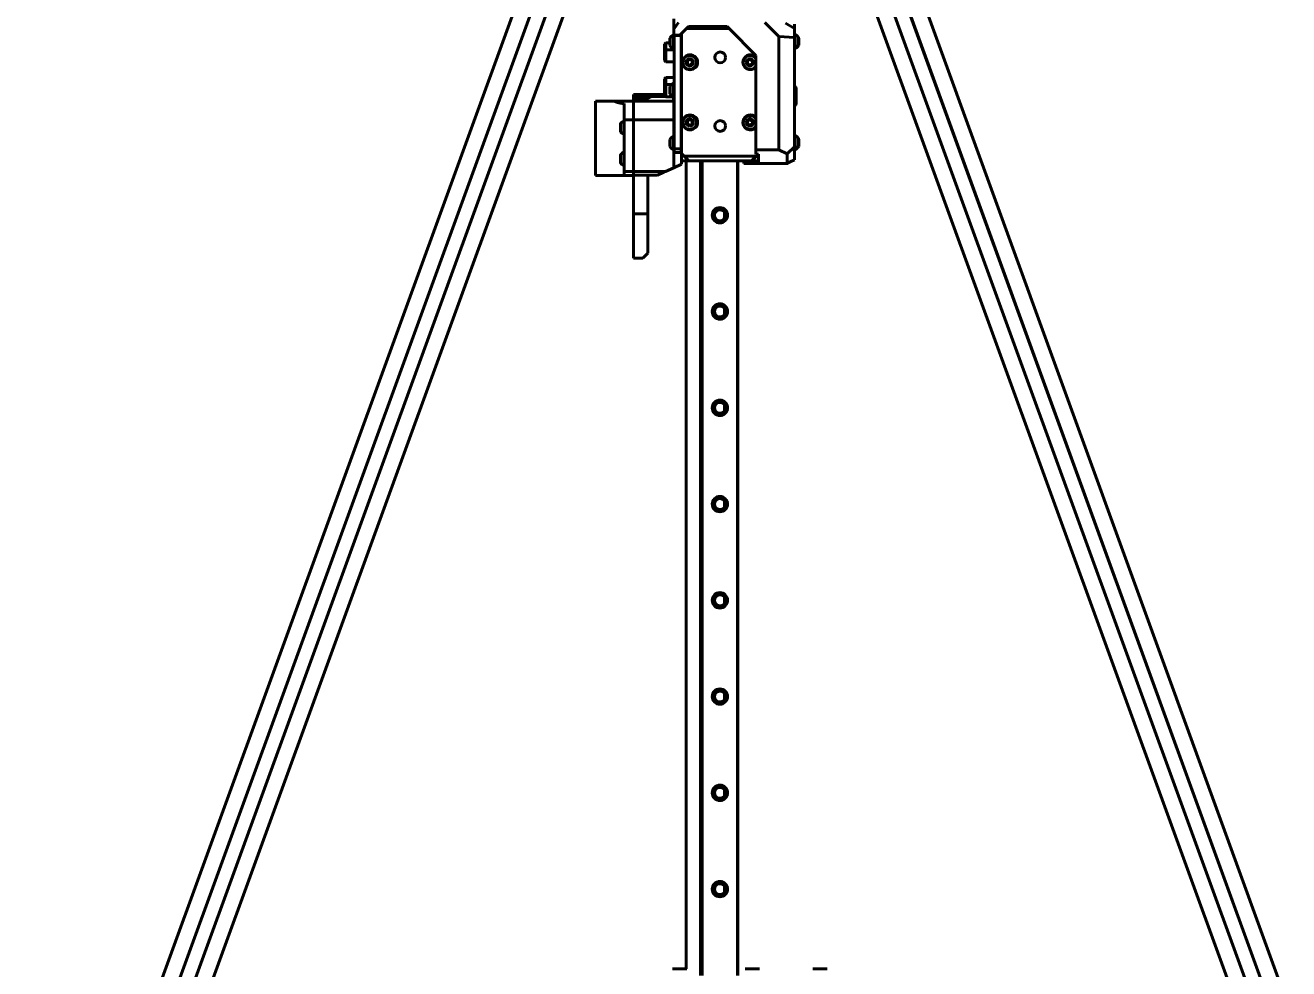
# Model space of a CAD drawing. Header units: millimetres. Extents: x 15 to 415, y 5 to 292.
# Drawn here: x 274.3 to 339.9, y 196.3 to 245.3 of the extents above; entities that cross this region are included whole.
import ezdxf

# ---------------------------------------------------------------- set-up
doc = ezdxf.new("R2010")
doc.units = ezdxf.units.MM
doc.layers.add('Annotations', color=7, linetype='Continuous')
doc.layers.add('Geometries', color=7, linetype='Continuous')
doc.styles.add('Shapr3', font='txt', dxfattribs={"height": 3.3495})
doc.dimstyles.new('ISO-25', dxfattribs={"dimtxt": 2.5, "dimasz": 2.5, "dimexe": 1.25, "dimexo": 0.625, "dimtad": 1, "dimtxsty": 'Standard', "dimcen": 2.5, "dimadec": 0, "dimazin": 0, "dimtfac": 1, "dimtmove": 0, "dimatfit": 3, "dimfxl": 1, "dimarcsym": 0})

# ---------------------------------------------------------------- blocks, each defined once
blk = doc.blocks.new('*D3')
at = {"layer": 'Annotations', "color": 0, "linetype": 'Continuous', "lineweight": 15}
for p, q in [((307.372, 273.412), (253.842, 273.412)), ((255.092, 182.588), (255.092, 270.912)), ((275.119, 180.088), (253.842, 180.088))]:
    blk.add_line(p, q, dxfattribs=at)
at = {"layer": 'Annotations', "color": 0}
for points in [[(255.509, 270.912), (254.676, 270.912), (255.092, 273.412)], [(254.676, 182.588), (255.509, 182.588), (255.092, 180.088)]]:
    blk.add_solid(points, dxfattribs=at)
at = {"layer": 'Defpoints', "color": 0}
for p in [(255.092, 273.412), (307.997, 273.412), (275.744, 180.088)]:
    blk.add_point(p, dxfattribs=at)
at = {"layer": 'Annotations', "color": 0, "lineweight": 15, "insert": (252.398, 223.569), "char_height": 3.3495, "attachment_point": 5, "rotation": 90, "style": 'Shapr3'}
blk.add_mtext('\\A1;746,59', dxfattribs=at)

msp = doc.modelspace()

# ---------------------------------------------------------------- linework, layer by layer
at = {"layer": 'Geometries', "linetype": 'Continuous', "lineweight": 40}
for p, q in [((281.9003, 192.5553), (306.4117, 259.8998)), ((313.4952, 259.6306), (337.8967, 192.5881)), ((338.833, 192.5553), (314.3216, 259.8998)), ((306.9677, 258.8879), (283.3919, 194.114)), ((281.0885, 192.5553), (304.505, 256.8917)), ((339.6448, 192.5553), (316.2336, 256.877)), ((280.8243, 194.3689), (303.2815, 256.0694)), ((281.0821, 192.5553), (304.3195, 256.3996)), ((281.9068, 192.5553), (305.0493, 256.1388)), ((338.8265, 192.5553), (315.684, 256.1388)), ((339.6513, 192.5553), (316.4138, 256.3996)), ((339.909, 194.3689), (317.4522, 256.0685)), ((307.9498, 245.1339), (307.9498, 245.6767)), ((308.1998, 245.4875), (307.9498, 245.1339)), ((307.9498, 245.1339), (307.9498, 244.8431)), ((308.3411, 244.8994), (308.2857, 244.8439)), ((308.3498, 244.908), (308.3411, 244.8994)), ((308.3411, 244.8994), (308.3411, 244.8074)), ((308.3548, 244.913), (308.3498, 244.908)), ((308.3498, 244.6618), (308.3498, 244.908)), ((308.6123, 245.1705), (308.3548, 244.913)), ((308.3548, 244.6618), (308.3548, 244.913)), ((308.7185, 245.2767), (308.6123, 245.1705)), ((310.831, 245.1705), (308.6123, 245.1705)), ((308.7185, 245.2767), (310.7248, 245.2767)), ((310.831, 245.1705), (310.7248, 245.2767)), ((312.2248, 243.7767), (310.831, 245.1705)), ((312.6863, 245.4875), (313.4206, 244.7532)), ((314.2248, 245.1767), (313.7508, 245.4504)), ((314.2248, 245.1767), (314.2248, 244.7118)), ((314.2298, 245.4017), (314.2298, 244.8806)), ((307.5427, 244.4274), (307.4677, 244.3524)), ((307.4677, 244.3524), (307.4677, 243.99)), ((307.7521, 244.4274), (307.5427, 244.4274)), ((307.5427, 244.4274), (307.5427, 244.0649)), ((307.7521, 244.6621), (307.7521, 244.6743)), ((307.7521, 244.4275), (307.7521, 244.6618)), ((307.7521, 244.2868), (307.7521, 244.4275)), ((307.9498, 244.8431), (307.9274, 244.8431)), ((307.9274, 244.8306), (307.9274, 244.8431)), ((307.9498, 244.8306), (307.9274, 244.8306)), ((307.9274, 244.1181), (307.9274, 244.8306)), ((307.9498, 244.8431), (307.9498, 244.8292)), ((307.9583, 244.8296), (307.9498, 244.8292)), ((307.9661, 244.8299), (307.9583, 244.8296)), ((307.9583, 244.6618), (307.9583, 244.8296)), ((307.9583, 244.6618), (307.9661, 244.6618)), ((307.9583, 244.2868), (307.9583, 244.6618)), ((307.9583, 244.2868), (307.9661, 244.2868)), ((307.9583, 244.1181), (307.9583, 244.2868)), ((308.2857, 244.8439), (307.9661, 244.8299)), ((307.9661, 244.8074), (307.9661, 244.8299)), ((308.3411, 244.8074), (307.9661, 244.8074)), ((307.9661, 244.6618), (307.9661, 244.8074)), ((307.9661, 244.2868), (307.9661, 244.6618)), ((307.9661, 244.0649), (307.9661, 244.2868)), ((308.3411, 244.6618), (308.3411, 244.8074)), ((308.3411, 244.6618), (308.3498, 244.6618)), ((308.3411, 244.2868), (308.3411, 244.6618)), ((308.3411, 244.2868), (308.3427, 244.2868)), ((308.3411, 244.0649), (308.3411, 244.2868)), ((308.3427, 244.2868), (308.3498, 244.2868)), ((308.3427, 244.2868), (308.3427, 244.0649)), ((308.3548, 244.6618), (308.3498, 244.6618)), ((308.3498, 243.1275), (308.3498, 244.2868)), ((308.3498, 244.2868), (308.3548, 244.2868)), ((308.3548, 244.2868), (308.3548, 244.6618)), ((308.3548, 242.1618), (308.3548, 244.2868)), ((313.4206, 238.8653), (313.4206, 244.7532)), ((313.4206, 244.7532), (314.2248, 244.699)), ((314.2248, 244.7118), (314.2248, 244.699)), ((314.2271, 244.7118), (314.2248, 244.7118)), ((314.2248, 244.699), (314.2248, 244.3368)), ((314.2248, 244.3368), (314.2248, 242.7462)), ((314.2271, 244.3368), (314.2248, 244.3368)), ((314.2298, 244.8806), (314.2271, 244.8806)), ((314.2271, 244.8806), (314.2271, 244.7118)), ((314.2271, 244.7118), (314.2271, 244.3368)), ((314.2271, 244.3368), (314.2271, 244.1681)), ((314.258, 244.8806), (314.2298, 244.8806)), ((314.258, 244.8806), (314.258, 244.1681)), ((314.4333, 244.7118), (314.4333, 244.6958)), ((314.4333, 244.6958), (314.4333, 244.3368)), ((314.4458, 244.6743), (314.4458, 244.2993)), ((307.5427, 244.0649), (307.4677, 243.99)), ((307.4677, 243.515), (307.4677, 243.99)), ((307.9498, 244.0649), (307.5427, 244.0649)), ((307.5427, 243.4399), (307.5427, 244.0649)), ((307.9274, 244.1181), (307.9498, 244.1181)), ((307.9498, 244.0649), (307.9498, 244.1181)), ((307.9498, 244.1181), (307.9583, 244.1181)), ((307.9661, 244.0649), (307.9498, 244.0649)), ((307.9661, 243.4399), (307.9661, 244.0649)), ((308.3411, 243.4399), (308.3411, 244.0649)), ((308.3427, 244.0649), (308.3411, 244.0649)), ((308.3427, 244.0649), (308.3427, 243.4399)), ((312.2248, 243.7767), (312.2248, 243.6717)), ((312.2248, 243.6717), (312.2248, 243.5814)), ((312.2248, 243.5814), (312.2248, 243.2423)), ((314.2298, 244.1681), (314.2271, 244.1681)), ((314.2298, 244.1681), (314.2298, 242.743)), ((314.2396, 244.1681), (314.2298, 244.1681)), ((314.2396, 244.1681), (314.2396, 244.1306)), ((314.2396, 244.1681), (314.258, 244.1681)), ((314.2396, 244.1306), (314.2705, 244.1306)), ((314.2705, 244.1745), (314.2705, 244.1306)), ((307.4677, 243.515), (307.5427, 243.4399)), ((307.5427, 243.4399), (307.9661, 243.4399)), ((307.9661, 242.6299), (307.9661, 243.4399)), ((308.3411, 242.6299), (308.3411, 243.4399)), ((308.3411, 243.4399), (308.3427, 243.4399)), ((308.3427, 243.4399), (308.3427, 243.1275)), ((308.3427, 243.1275), (308.3498, 243.1275)), ((308.3498, 242.9424), (308.3427, 242.9424)), ((308.3427, 242.6299), (308.3427, 242.9424)), ((308.3498, 242.9424), (308.3498, 243.1275)), ((308.3498, 242.2549), (308.3498, 242.9424)), ((308.5991, 243.4045), (308.5991, 243.4061)), ((308.6606, 243.5508), (308.6604, 243.5506)), ((308.7865, 243.5562), (308.6615, 243.484)), ((308.6615, 243.484), (308.6615, 243.4118)), ((308.6615, 243.4118), (308.6615, 243.3399)), ((308.6615, 243.3397), (308.6615, 243.3399)), ((308.6615, 243.3397), (308.7063, 243.3138)), ((308.6632, 243.2706), (308.6629, 243.2708)), ((308.7497, 243.2887), (308.7063, 243.3138)), ((308.7865, 243.2675), (308.7497, 243.2887)), ((308.7865, 243.2243), (308.783, 243.2244)), ((308.9115, 243.484), (308.7865, 243.5562)), ((308.7865, 243.2675), (308.8393, 243.298)), ((308.9115, 243.3397), (308.8393, 243.298)), ((308.9115, 243.4118), (308.9115, 243.484)), ((308.9115, 243.4118), (308.9115, 243.3399)), ((308.9115, 243.3397), (308.9115, 243.3399)), ((311.7241, 243.4045), (311.7241, 243.4061)), ((311.7856, 243.5508), (311.7854, 243.5506)), ((311.9115, 243.5562), (311.7865, 243.484)), ((311.7865, 243.484), (311.7865, 243.4118)), ((311.7865, 243.4118), (311.7865, 243.3397)), ((311.7865, 243.3397), (311.8313, 243.3138)), ((311.7882, 243.2706), (311.7879, 243.2708)), ((311.8747, 243.2887), (311.8313, 243.3138)), ((311.9115, 243.2675), (311.8747, 243.2887)), ((311.9115, 243.2243), (311.908, 243.2244)), ((312.0365, 243.484), (311.9115, 243.5562)), ((311.9115, 243.2675), (312.0365, 243.3397)), ((312.0365, 243.4118), (312.0365, 243.484)), ((312.0365, 243.3397), (312.0365, 243.4118)), ((312.2248, 243.2423), (312.2248, 243.1693)), ((312.2248, 243.1693), (312.2248, 240.5467)), ((307.5427, 242.6299), (307.4677, 242.5549)), ((307.4677, 242.5549), (307.4677, 242.18)), ((307.9661, 242.6299), (307.5427, 242.6299)), ((307.5427, 242.6299), (307.5427, 242.2549)), ((307.9583, 242.3306), (307.9274, 242.3306)), ((307.9274, 241.6181), (307.9274, 242.3306)), ((307.9583, 242.2549), (307.9583, 242.3306)), ((307.9661, 242.2549), (307.9661, 242.6299)), ((308.3411, 242.2549), (308.3411, 242.6299)), ((308.3427, 242.6299), (308.3411, 242.6299)), ((308.3427, 242.2549), (308.3427, 242.6299)), ((314.2248, 242.7462), (314.2248, 242.1903)), ((314.2298, 242.743), (314.2248, 242.7462)), ((314.2298, 242.743), (314.2298, 242.1868)), ((305.8536, 241.7525), (307.4677, 241.7525)), ((305.8536, 241.64), (305.8536, 241.7525)), ((305.8536, 241.64), (306.7848, 241.64)), ((305.8536, 241.4775), (305.8536, 241.64)), ((306.7848, 241.64), (306.4598, 241.4775)), ((306.7848, 241.64), (307.5327, 241.64)), ((307.5427, 242.2549), (307.4677, 242.18)), ((307.4677, 242.18), (307.4677, 242.1799)), ((307.4677, 241.7525), (307.4677, 242.1799)), ((307.4677, 241.7049), (307.4677, 241.7525)), ((307.4677, 241.7049), (307.5327, 241.64)), ((307.5327, 241.64), (307.5427, 241.6299)), ((307.8214, 242.2549), (307.5427, 242.2549)), ((307.5427, 241.6299), (307.5427, 242.2549)), ((307.5427, 241.6299), (307.905, 241.6299)), ((307.7521, 241.7868), (307.7521, 242.1618)), ((307.9274, 241.6181), (307.9448, 241.6181)), ((307.9448, 241.3915), (307.9448, 241.6181)), ((307.9448, 241.6181), (307.9478, 241.6181)), ((307.9478, 241.5056), (307.9478, 241.6181)), ((307.9478, 241.6181), (307.9583, 241.6181)), ((307.9661, 242.2549), (307.9583, 242.2549)), ((307.9583, 242.1618), (307.9583, 242.2549)), ((307.9583, 241.7868), (307.9583, 242.1618)), ((307.9661, 242.1618), (307.9583, 242.1618)), ((307.9583, 241.7868), (307.9661, 241.7868)), ((307.9583, 241.6299), (307.9583, 241.7868)), ((307.9583, 241.6299), (307.9661, 241.6299)), ((307.9583, 241.6181), (307.9583, 241.6299)), ((307.9583, 241.5056), (307.9583, 241.6181)), ((307.9661, 242.1618), (307.9661, 242.2549)), ((307.9661, 241.7868), (307.9661, 242.1618)), ((307.9661, 241.6299), (307.9661, 241.7868)), ((307.9661, 240.3649), (307.9661, 241.6299)), ((308.3411, 242.1618), (308.3411, 242.2549)), ((308.3427, 242.2549), (308.3411, 242.2549)), ((308.3411, 241.7868), (308.3411, 242.1618)), ((308.3498, 242.1618), (308.3411, 242.1618)), ((308.3411, 241.6299), (308.3411, 241.7868)), ((308.3411, 241.7868), (308.3498, 241.7868)), ((308.3411, 241.2785), (308.3411, 241.6299)), ((308.3411, 241.6299), (308.3498, 241.6299)), ((308.3498, 242.2549), (308.3427, 242.2549)), ((308.3498, 242.1618), (308.3498, 242.2549)), ((308.3548, 242.1618), (308.3498, 242.1618)), ((308.3498, 241.6299), (308.3498, 241.7868)), ((308.3498, 241.7868), (308.3548, 241.7868)), ((308.3498, 241.2964), (308.3498, 241.6299)), ((308.3548, 241.7868), (308.3548, 242.1618)), ((308.3548, 239.4118), (308.3548, 241.7868)), ((314.2248, 242.1903), (314.2248, 241.1396)), ((314.3173, 242.015), (314.3173, 241.315)), ((303.8851, 241.3915), (303.8872, 241.3915)), ((303.8851, 241.3895), (303.8851, 237.54)), ((303.9612, 241.3915), (303.8872, 241.3915)), ((303.9612, 241.3915), (303.9614, 241.3915)), ((304.8561, 241.3915), (303.9614, 241.3915)), ((305.8532, 241.3915), (304.8561, 241.3915)), ((305.3783, 240.4266), (305.3783, 241.2683)), ((305.8532, 241.3915), (306.4598, 241.3915)), ((305.8532, 241.3599), (305.8532, 241.3915)), ((305.8532, 241.3599), (305.8533, 241.3599)), ((305.8533, 241.3599), (305.8533, 241.3306)), ((305.8533, 241.3306), (305.8533, 241.0487)), ((305.8533, 241.0487), (305.8533, 240.4266)), ((305.8536, 241.3915), (305.8536, 241.4775)), ((306.4598, 241.4775), (305.8536, 241.4775)), ((305.8536, 241.3599), (305.8536, 241.3915)), ((306.4598, 241.4775), (306.4598, 241.3915)), ((306.4598, 241.3915), (307.9448, 241.3915)), ((307.9448, 241.3915), (307.9478, 241.3915)), ((307.9478, 241.3915), (307.9478, 241.5056)), ((307.9478, 241.5056), (307.9583, 241.5056)), ((307.9478, 241.3915), (307.9536, 241.3915)), ((307.9536, 241.3915), (307.9536, 240.4266)), ((308.3411, 240.7211), (308.3411, 241.2785)), ((308.3498, 240.7199), (308.3498, 241.2964)), ((314.2248, 241.1396), (314.2248, 239.8973)), ((314.2298, 241.1431), (314.2298, 239.8994)), ((305.3524, 240.3806), (305.3783, 240.3806)), ((305.3524, 239.6681), (305.3524, 240.3806)), ((305.3783, 240.4266), (305.3783, 240.3806)), ((305.8533, 240.4266), (305.3783, 240.4266)), ((305.3783, 240.3806), (305.3783, 239.6681)), ((305.8533, 240.4266), (305.8533, 240.2118)), ((307.9536, 240.4266), (305.8536, 240.4266)), ((305.8536, 240.4266), (305.8536, 240.2118)), ((307.9536, 240.4266), (307.9536, 240.3649)), ((307.9536, 240.3649), (307.9536, 239.8024)), ((307.9661, 240.3649), (307.9536, 240.3649)), ((307.9661, 239.8024), (307.9661, 240.3649)), ((308.3411, 240.674), (308.3411, 240.7211)), ((308.3498, 240.7199), (308.3411, 240.7199)), ((308.3498, 240.6666), (308.3411, 240.6753)), ((308.3411, 240.3649), (308.3411, 240.674)), ((308.3411, 239.7399), (308.3411, 240.3649)), ((308.3498, 240.3649), (308.3411, 240.3649)), ((308.3498, 240.6666), (308.3498, 240.7199)), ((308.3498, 240.3649), (308.3498, 240.6666)), ((308.3498, 239.9222), (308.3498, 240.3649)), ((308.6606, 240.4258), (308.6604, 240.4256)), ((308.6615, 240.359), (308.6718, 240.365)), ((308.6615, 240.359), (308.6615, 240.2868)), ((308.7865, 240.4312), (308.6718, 240.365)), ((308.7865, 240.4312), (308.9011, 240.365)), ((308.9115, 240.359), (308.9011, 240.365)), ((308.9115, 240.2868), (308.9115, 240.359)), ((311.7856, 240.4258), (311.7854, 240.4256)), ((311.9115, 240.4312), (311.7865, 240.359)), ((311.7865, 240.359), (311.7865, 240.2868)), ((312.0365, 240.359), (311.9115, 240.4312)), ((312.0365, 240.2868), (312.0365, 240.359)), ((312.2248, 240.5467), (312.2248, 240.4564)), ((312.2248, 240.4564), (312.2248, 240.1173)), ((305.1771, 239.8368), (305.1771, 240.2118)), ((305.3524, 239.6681), (305.3783, 239.6681)), ((305.3783, 239.6681), (305.3783, 238.7556)), ((305.8533, 240.2118), (305.8533, 239.8368)), ((305.8536, 240.2118), (305.8533, 240.2118)), ((305.8533, 239.8368), (305.8536, 239.8368)), ((305.8533, 239.8368), (305.8533, 238.5868)), ((305.8536, 240.2118), (305.8536, 239.8368)), ((305.8536, 239.8368), (305.8536, 238.5868)), ((307.9536, 239.8024), (307.9536, 239.5806)), ((307.9661, 239.8024), (307.9536, 239.8024)), ((307.9661, 239.4118), (307.9661, 239.8024)), ((308.3498, 239.9222), (308.3411, 239.9222)), ((308.3411, 239.4118), (308.3411, 239.7399)), ((308.3498, 239.4118), (308.3498, 239.9222)), ((308.5991, 240.2795), (308.5991, 240.2811)), ((308.6615, 240.2868), (308.6615, 240.2147)), ((308.6615, 240.2147), (308.7063, 240.1888)), ((308.6632, 240.1456), (308.6629, 240.1458)), ((308.7497, 240.1637), (308.7063, 240.1888)), ((308.7865, 240.1425), (308.7497, 240.1637)), ((308.7865, 240.0993), (308.783, 240.0994)), ((308.7865, 240.1425), (308.9115, 240.2147)), ((308.9115, 240.2147), (308.9115, 240.2868)), ((311.7241, 240.2795), (311.7241, 240.2811)), ((311.7865, 240.2868), (311.7865, 240.2621)), ((311.7865, 240.2147), (311.7865, 240.2621)), ((311.7865, 240.2147), (311.8313, 240.1888)), ((311.7882, 240.1456), (311.7879, 240.1458)), ((311.8747, 240.1637), (311.8313, 240.1888)), ((311.9115, 240.1425), (311.8747, 240.1637)), ((311.9115, 240.0993), (311.908, 240.0994)), ((311.9115, 240.1425), (312.0365, 240.2147)), ((312.0365, 240.2868), (312.0365, 240.2621)), ((312.0365, 240.2147), (312.0365, 240.2621)), ((312.2248, 240.1173), (312.2248, 240.0443)), ((312.2248, 240.0443), (312.2248, 238.8653)), ((314.2248, 239.8973), (314.2298, 239.8994)), ((314.2248, 239.8973), (314.2248, 239.4618)), ((314.2298, 239.6306), (314.2298, 239.8994)), ((307.7521, 239.0368), (307.7521, 239.4118)), ((307.9274, 238.8681), (307.9274, 239.5806)), ((307.9274, 239.5806), (307.9536, 239.5806)), ((307.9583, 239.5806), (307.9536, 239.5806)), ((307.9583, 239.4118), (307.9583, 239.5806)), ((307.9661, 239.4118), (307.9583, 239.4118)), ((307.9583, 239.0368), (307.9583, 239.4118)), ((307.9583, 239.0368), (307.9661, 239.0368)), ((307.9583, 238.8681), (307.9583, 239.0368)), ((307.9661, 239.0368), (307.9661, 239.4118)), ((307.9661, 238.9263), (307.9661, 239.0368)), ((308.3498, 239.4118), (308.3411, 239.4118)), ((308.3411, 239.0368), (308.3411, 239.4118)), ((308.3411, 239.0368), (308.3498, 239.0368)), ((308.3411, 238.9263), (308.3411, 239.0368)), ((308.3548, 239.4118), (308.3498, 239.4118)), ((308.3498, 238.8574), (308.3498, 239.0368)), ((308.3498, 239.0368), (308.3548, 239.0368)), ((308.3548, 239.0368), (308.3548, 239.4118)), ((308.3548, 238.6812), (308.3548, 239.0368)), ((313.8498, 238.6652), (314.2248, 239.0206)), ((314.2248, 239.4618), (314.2248, 239.0868)), ((314.2271, 239.4618), (314.2248, 239.4618)), ((314.2248, 239.0868), (314.2248, 239.0206)), ((314.2271, 239.0868), (314.2248, 239.0868)), ((314.2248, 239.0206), (314.2248, 238.3982)), ((314.2298, 239.6306), (314.2271, 239.6306)), ((314.2271, 239.6306), (314.2271, 239.4618)), ((314.2271, 239.4618), (314.2271, 239.0868)), ((314.2271, 239.0868), (314.2271, 238.9181)), ((314.258, 239.6306), (314.2298, 239.6306)), ((314.258, 239.6306), (314.258, 238.9181)), ((314.4333, 239.4618), (314.4333, 239.4458)), ((314.4333, 239.4458), (314.4333, 239.0868)), ((314.4458, 239.4243), (314.4458, 239.0493)), ((305.1771, 238.2118), (305.1771, 238.5868)), ((305.3524, 238.7556), (305.3783, 238.7556)), ((305.3524, 238.0431), (305.3524, 238.7556)), ((305.3783, 238.7556), (305.3783, 238.0431)), ((305.8536, 238.5868), (305.8533, 238.5868)), ((305.8533, 238.5868), (305.8533, 238.2118)), ((305.8536, 238.5868), (305.8536, 238.2118)), ((307.9274, 238.8681), (307.9536, 238.8681)), ((307.9536, 238.8681), (307.9583, 238.8681)), ((307.9536, 238.8681), (307.9536, 238.8574)), ((307.9536, 238.8574), (307.9536, 237.9435)), ((307.9536, 238.8574), (307.9661, 238.8574)), ((307.9661, 238.8574), (307.9661, 238.9263)), ((307.9661, 238.9263), (308.3411, 238.9263)), ((307.9661, 238.7324), (307.9661, 238.8574)), ((308.3411, 238.7324), (307.9661, 238.7324)), ((308.3411, 238.9263), (308.3411, 238.8574)), ((308.3411, 238.8574), (308.3411, 238.7324)), ((308.3411, 238.8574), (308.3498, 238.8574)), ((308.3498, 238.2955), (308.3498, 238.8574)), ((308.3548, 238.6812), (308.4905, 238.5455)), ((308.4905, 238.5455), (312.2441, 238.5455)), ((308.4905, 238.5455), (308.7405, 238.2955)), ((312.2441, 238.5455), (311.994, 238.2955)), ((313.4206, 238.8653), (312.2248, 238.8653)), ((312.2248, 238.8653), (312.2248, 238.6403)), ((312.2248, 238.6403), (312.3388, 238.6403)), ((312.2441, 238.5455), (312.3388, 238.6403)), ((312.3388, 238.6403), (312.3498, 238.6403)), ((312.3498, 238.2954), (312.3498, 238.6403)), ((313.8498, 238.6652), (313.4206, 238.8653)), ((313.8498, 238.1708), (313.8498, 238.6652)), ((314.2248, 238.3457), (314.0002, 238.241)), ((314.2248, 238.3982), (314.2298, 238.4017)), ((314.2248, 238.3982), (314.2248, 238.3457)), ((314.2298, 238.9181), (314.2271, 238.9181)), ((314.2298, 238.4017), (314.2298, 238.9181)), ((314.2396, 238.9181), (314.2298, 238.9181)), ((314.2396, 238.9181), (314.2396, 238.8806)), ((314.2396, 238.9181), (314.258, 238.9181)), ((314.2396, 238.8806), (314.2705, 238.8806)), ((314.2705, 238.9245), (314.2705, 238.8806)), ((305.3524, 238.0431), (305.3783, 238.0431)), ((305.3783, 238.0431), (305.3783, 237.7465)), ((305.3783, 237.7465), (305.3783, 237.54)), ((305.8533, 237.7465), (305.3783, 237.7465)), ((305.8533, 238.2118), (305.8536, 238.2118)), ((305.8533, 238.2118), (305.8533, 237.7594)), ((305.8533, 237.7594), (305.8533, 237.7465)), ((305.8533, 237.7465), (305.8533, 237.595)), ((305.8536, 238.2118), (305.8536, 237.8163)), ((305.8536, 237.8163), (305.8536, 237.7465)), ((307.5313, 237.7465), (305.8536, 237.7465)), ((305.8536, 237.5998), (305.8536, 237.7465)), ((307.1117, 237.5509), (307.4348, 237.7015)), ((307.4348, 237.7015), (307.5313, 237.7465)), ((307.5313, 237.7465), (307.9536, 237.9435)), ((308.3536, 238.13), (307.9536, 237.9435)), ((308.3536, 238.2955), (308.3498, 238.2955)), ((308.5927, 238.2955), (308.3536, 238.2955)), ((308.3536, 238.2955), (308.3536, 238.13)), ((308.7405, 238.2955), (308.5927, 238.2955)), ((308.5927, 196.3368), (308.5927, 238.2955)), ((309.3427, 238.2955), (308.7405, 238.2955)), ((308.7405, 238.2955), (308.7405, 238.2955)), ((309.4123, 238.2955), (309.3427, 238.2955)), ((309.3427, 238.2955), (309.3427, 238.2955)), ((309.3427, 195.9928), (309.3427, 238.2955)), ((309.4373, 238.2955), (309.4123, 238.2955)), ((309.4123, 195.9928), (309.4123, 238.2955)), ((311.2623, 238.2955), (309.4373, 238.2955)), ((309.4373, 195.9928), (309.4373, 238.2955)), ((311.2873, 238.2955), (311.2623, 238.2955)), ((311.2623, 195.9928), (311.2623, 238.2955)), ((311.5998, 238.2955), (311.2873, 238.2955)), ((311.2873, 195.9928), (311.2873, 238.2955)), ((311.9941, 238.2955), (311.5998, 238.2955)), ((311.5998, 238.1517), (311.5998, 238.2955)), ((312.3498, 238.1517), (311.5998, 238.1517)), ((311.994, 238.2955), (311.9941, 238.2955)), ((312.3498, 238.2955), (311.9941, 238.2955)), ((312.3498, 238.1517), (312.3498, 238.2954)), ((312.3498, 238.1517), (313.8088, 238.1517)), ((313.8088, 238.1517), (313.8498, 238.1708)), ((313.8728, 238.1517), (313.8088, 238.1517)), ((314.0002, 238.241), (313.8498, 238.1708)), ((313.8728, 238.1517), (314.0002, 238.241)), ((303.8851, 237.54), (303.9849, 237.54)), ((303.9849, 237.54), (303.9851, 237.54)), ((303.9849, 237.54), (303.9849, 237.54)), ((303.9851, 237.54), (305.3783, 237.54)), ((305.3783, 237.54), (305.8533, 237.54)), ((305.8533, 237.595), (305.8533, 237.54)), ((305.8536, 237.5509), (305.8536, 237.5998)), ((306.6037, 237.5509), (305.8536, 237.5509)), ((305.8536, 237.54), (305.8536, 237.5509)), ((305.8537, 235.5432), (305.8537, 237.54)), ((307.1117, 237.5509), (306.6037, 237.5509)), ((306.6037, 237.5509), (306.6037, 235.5432)), ((306.6037, 235.5432), (305.8537, 235.5432)), ((305.8537, 233.24), (305.8537, 235.5432)), ((306.6037, 235.5432), (306.6037, 233.5025)), ((310.5927, 235.3295), (310.5927, 235.6129)), ((306.3412, 233.24), (305.8537, 233.24)), ((306.3412, 233.24), (306.6037, 233.5025)), ((310.5927, 230.3295), (310.5927, 230.6129)), ((310.5927, 225.3295), (310.5927, 225.6129)), ((310.5927, 220.3295), (310.5927, 220.6129)), ((310.5927, 215.3295), (310.5927, 215.6129)), ((310.5927, 210.3295), (310.5927, 210.6129)), ((310.5927, 205.3295), (310.5927, 205.6129)), ((310.5927, 200.3295), (310.5927, 200.6129)), ((308.0144, 196.3368), (307.8896, 196.3368)), ((308.5147, 196.3368), (308.0146, 196.3368)), ((308.5148, 196.3368), (308.5147, 196.3368)), ((308.5928, 196.3368), (308.5148, 196.3368)), ((308.6396, 196.3368), (308.5928, 196.3368)), ((311.7894, 196.3368), (311.6646, 196.3368)), ((312.2897, 196.3368), (311.7896, 196.3368)), ((312.2898, 196.3368), (312.2897, 196.3368)), ((312.4146, 196.3368), (312.2898, 196.3368)), ((315.3019, 196.3368), (315.1771, 196.3368)), ((315.8022, 196.3368), (315.3021, 196.3368)), ((315.8023, 196.3368), (315.8022, 196.3368)), ((315.9271, 196.3368), (315.8023, 196.3368))]:
    msp.add_line(p, q, dxfattribs=at)
at = {"layer": 'Geometries', "linetype": 'Continuous', "lineweight": 40, "flags": 128}
for points in [[(308.7865, 243.2243), (308.796, 243.2246), (308.7966, 243.2246)], [(308.9252, 243.2856), (308.9257, 243.2863), (308.9258, 243.2864)], [(311.9115, 243.2243), (311.921, 243.2246), (311.9216, 243.2246)], [(312.0502, 243.2856), (312.0507, 243.2863), (312.0508, 243.2864)], [(305.3783, 241.2683), (305.3591, 241.2702), (305.3338, 241.2729), (305.3086, 241.276), (305.2835, 241.2794), (305.2585, 241.2831), (305.2338, 241.2871), (305.2092, 241.2915), (305.1847, 241.2961), (305.1605, 241.301), (305.1364, 241.3061), (305.1126, 241.3116), (305.0878, 241.3176), (305.0632, 241.3239), (305.0389, 241.3305), (305.0148, 241.3374), (304.991, 241.3445), (304.9679, 241.3517), (304.945, 241.3592), (304.9225, 241.3669), (304.9001, 241.3749), (304.8779, 241.3831), (304.8561, 241.3915)], [(308.7865, 240.0993), (308.796, 240.0996), (308.7966, 240.0996)], [(308.9252, 240.1606), (308.9257, 240.1613), (308.9258, 240.1614)], [(311.9115, 240.0993), (311.921, 240.0996), (311.9216, 240.0996)], [(312.0502, 240.1606), (312.0507, 240.1613), (312.0508, 240.1614)]]:
    msp.add_lwpolyline(points, dxfattribs=at)
at = {"layer": 'Geometries', "linetype": 'Continuous', "lineweight": 40}
for centre, radius in [((308.8048, 243.4205), 0.3875), ((308.7865, 243.4118), 0.3563), ((310.3673, 243.6705), 0.2812), ((308.8048, 240.2955), 0.3875), ((308.7865, 240.2868), 0.3563), ((310.3673, 240.108), 0.2812), ((310.3498, 235.4712), 0.4), ((310.3498, 235.4712), 0.375), ((310.3498, 230.4712), 0.4), ((310.3498, 230.4712), 0.375), ((310.3498, 225.4712), 0.4), ((310.3498, 225.4712), 0.375), ((310.3498, 220.4712), 0.4), ((310.3498, 220.4712), 0.375), ((310.3498, 215.4712), 0.4), ((310.3498, 215.4712), 0.375), ((310.3498, 210.4712), 0.4), ((310.3498, 210.4712), 0.375), ((310.3498, 205.4712), 0.4), ((310.3498, 205.4712), 0.375), ((310.3498, 200.4712), 0.4), ((310.3498, 200.4712), 0.375)]:
    msp.add_circle(centre, radius, dxfattribs=at)
for centre, radius, start, end in [((308.1015, 244.4868), 0.3965, 116.03726, 151.777372), ((308.1015, 244.4743), 0.3965, 116.03726, 151.777372), ((308.1015, 244.4743), 0.3965, 208.222671, 243.96274), ((314.084, 244.5243), 0.3965, 28.222682, 63.96274), ((314.084, 244.5243), 0.3965, 298.0656, 331.777301), ((314.0965, 244.4868), 0.3965, 296.03726, 331.777301), ((314.0965, 244.4868), 0.3965, 28.222682, 31.812286), ((308.7865, 243.4118), 0.1875, 0, 132.162707), ((311.9115, 243.4118), 0.3562, 28.416798, 331.583202), ((311.9298, 243.4205), 0.3875, 40.417075, 162.477282), ((311.9115, 243.4118), 0.1875, 0, 132.162707), ((314.084, 244.5243), 0.3965, 296.03726, 298.0656), ((308.7865, 243.4118), 0.1875, 132.270466, 181.748222), ((308.7865, 243.4118), 0.1875, 182.235829, 228.771481), ((308.7865, 243.4118), 0.1443, 150, 210), ((308.7865, 243.4118), 0.1443, 90, 150), ((308.7865, 243.4118), 0.1443, 210, 270), ((308.7865, 243.4118), 0.1875, 228.877375, 268.945233), ((308.7865, 243.4118), 0.1443, 30, 90), ((308.7865, 243.4118), 0.1443, 270, 330), ((308.7865, 243.4118), 0.1875, 273.089093, 317.702258), ((308.7865, 243.4118), 0.1443, 330, 30), ((308.7865, 243.4118), 0.1875, 317.994618, 0), ((311.9298, 243.4205), 0.3875, 162.477282, 319.582925), ((311.9115, 243.4118), 0.1875, 132.270466, 181.749607), ((311.9115, 243.4118), 0.1875, 182.238847, 228.76994), ((311.9115, 243.4118), 0.1443, 150, 210), ((311.9115, 243.4118), 0.1443, 90, 150), ((311.9115, 243.4118), 0.1443, 210, 270), ((311.9115, 243.4118), 0.1875, 228.876588, 268.945233), ((311.9115, 243.4118), 0.1443, 30, 90), ((311.9115, 243.4118), 0.1443, 270, 330), ((311.9115, 243.4118), 0.1875, 273.089093, 317.702258), ((311.9115, 243.4118), 0.1443, 330, 30), ((311.9115, 243.4118), 0.1875, 317.994618, 0), ((308.1015, 241.9743), 0.3965, 116.03726, 134.946149), ((308.1015, 241.9743), 0.3965, 134.946149, 151.777372), ((308.1015, 241.9743), 0.3965, 208.222671, 240.291748), ((308.1015, 241.9743), 0.3965, 240.291748, 243.96274), ((314.1048, 242.015), 0.2125, 53.968121, 55.61813), ((314.1048, 242.015), 0.2125, 0, 53.968121), ((308.3661, 241.2775), 0.025, 130.704844, 177.50431), ((314.1048, 241.315), 0.2125, 304.38187, 306.031879), ((314.1048, 241.315), 0.2125, 306.031879, 0), ((305.5265, 240.0243), 0.3965, 116.03726, 151.777372), ((308.7865, 240.2868), 0.1875, 132.270466, 181.748222), ((308.7865, 240.2868), 0.1443, 150, 210), ((308.7865, 240.2868), 0.1875, 0, 132.162707), ((308.7865, 240.2868), 0.1443, 90, 150), ((308.7865, 240.2868), 0.1443, 30, 90), ((308.7865, 240.2868), 0.1443, 330, 30), ((311.9298, 240.2955), 0.3875, 167.111857, 319.582925), ((311.9298, 240.2955), 0.3875, 40.417075, 167.111857), ((311.9115, 240.2868), 0.3562, 28.416798, 331.583202), ((311.9115, 240.2868), 0.1875, 132.270466, 181.749607), ((311.9115, 240.2868), 0.1443, 150, 210), ((311.9115, 240.2868), 0.1875, 0, 132.162707), ((311.9115, 240.2868), 0.1443, 90, 150), ((311.9115, 240.2868), 0.1443, 30, 90), ((311.9115, 240.2868), 0.1443, 330, 30), ((305.5265, 240.0243), 0.3965, 208.222671, 243.96274), ((308.7865, 240.2868), 0.1875, 182.235829, 228.771481), ((308.7865, 240.2868), 0.1443, 210, 270), ((308.7865, 240.2868), 0.1875, 228.877375, 268.945233), ((308.7865, 240.2868), 0.1443, 270, 330), ((308.7865, 240.2868), 0.1875, 273.089093, 317.702258), ((308.7865, 240.2868), 0.1875, 317.994618, 0), ((311.9115, 240.2868), 0.1875, 182.238847, 228.76994), ((311.9115, 240.2868), 0.1443, 210, 270), ((311.9115, 240.2868), 0.1875, 228.876588, 268.945233), ((311.9115, 240.2868), 0.1443, 270, 330), ((311.9115, 240.2868), 0.1875, 273.089093, 317.702258), ((311.9115, 240.2868), 0.1875, 317.994618, 0), ((308.1015, 239.2243), 0.3965, 116.03726, 151.777372), ((308.1015, 239.2243), 0.3965, 208.222671, 243.96274), ((314.084, 239.2743), 0.3965, 28.222682, 63.96274), ((314.084, 239.2743), 0.3965, 298.0656, 331.777301), ((314.0965, 239.2368), 0.3965, 296.03726, 331.777301), ((314.0965, 239.2368), 0.3965, 28.222682, 31.812286), ((305.5265, 238.3993), 0.3965, 116.03726, 151.777372), ((314.084, 239.2743), 0.3965, 296.03726, 298.0656), ((305.5265, 238.3993), 0.3965, 208.222671, 243.96274), ((310.3498, 235.4712), 0.2812, 90, 329.740648), ((310.3498, 235.4712), 0.2812, 30.259352, 90), ((310.3498, 235.4712), 0.2812, 329.740648, 30.259352), ((310.3498, 230.4712), 0.2812, 30.259352, 329.740648), ((310.3498, 230.4712), 0.2812, 329.740648, 30.259352), ((310.3498, 225.4712), 0.2812, 30.259352, 329.740648), ((310.3498, 225.4712), 0.2812, 329.740648, 30.259352), ((310.3498, 220.4712), 0.2812, 30.259352, 329.740648), ((310.3498, 220.4712), 0.2812, 329.740648, 30.259352), ((310.3498, 215.4712), 0.2812, 30.259352, 329.740648), ((310.3498, 215.4712), 0.2812, 329.740648, 30.259352), ((310.3498, 210.4712), 0.2812, 30.259352, 329.740648), ((310.3498, 210.4712), 0.2812, 329.740648, 30.259352), ((310.3498, 205.4712), 0.2812, 30.259352, 329.740648), ((310.3498, 205.4712), 0.2812, 329.740648, 30.259352), ((310.3498, 200.4712), 0.2812, 30.259352, 329.740648), ((310.3498, 200.4712), 0.2812, 329.740648, 30.259352)]:
    msp.add_arc(centre, radius, start, end, dxfattribs=at)

# ---------------------------------------------------------------- dimensions: what is measured, and where the dimension line sits
at = {"layer": 'Annotations', "linetype": 'Continuous', "lineweight": 15}
dim = msp.add_linear_dim(base=(255.0922, 273.4119), p1=(275.744, 180.0881), p2=(307.9966, 273.4119), angle=270, dimstyle='ISO-25', override={"dimscale": 1, "dimgap": 0.7, "dimdec": 2, "dimlfac": 8, "dimrnd": 0.01, "dimzin": 8, "dimdsep": 44, "dimtxsty": 'Shapr3', "dimse1": 0, "dimse2": 0, "dimadec": 2, "dimtol": 0, "dimlim": 0, "dimtp": 0, "dimtm": 0, "dimtfac": 0.6, "dimtdec": 8, "dimfrac": 2, "dimtolj": 1, "dimlwd": 15, "dimlwe": 15}, dxfattribs=at)
dim.commit()
dim.dimension.update_dxf_attribs({"geometry": '*D3', "text_midpoint": (255.0922, 223.5691), "dimtype": 160})

doc.saveas('drawing.dxf')
